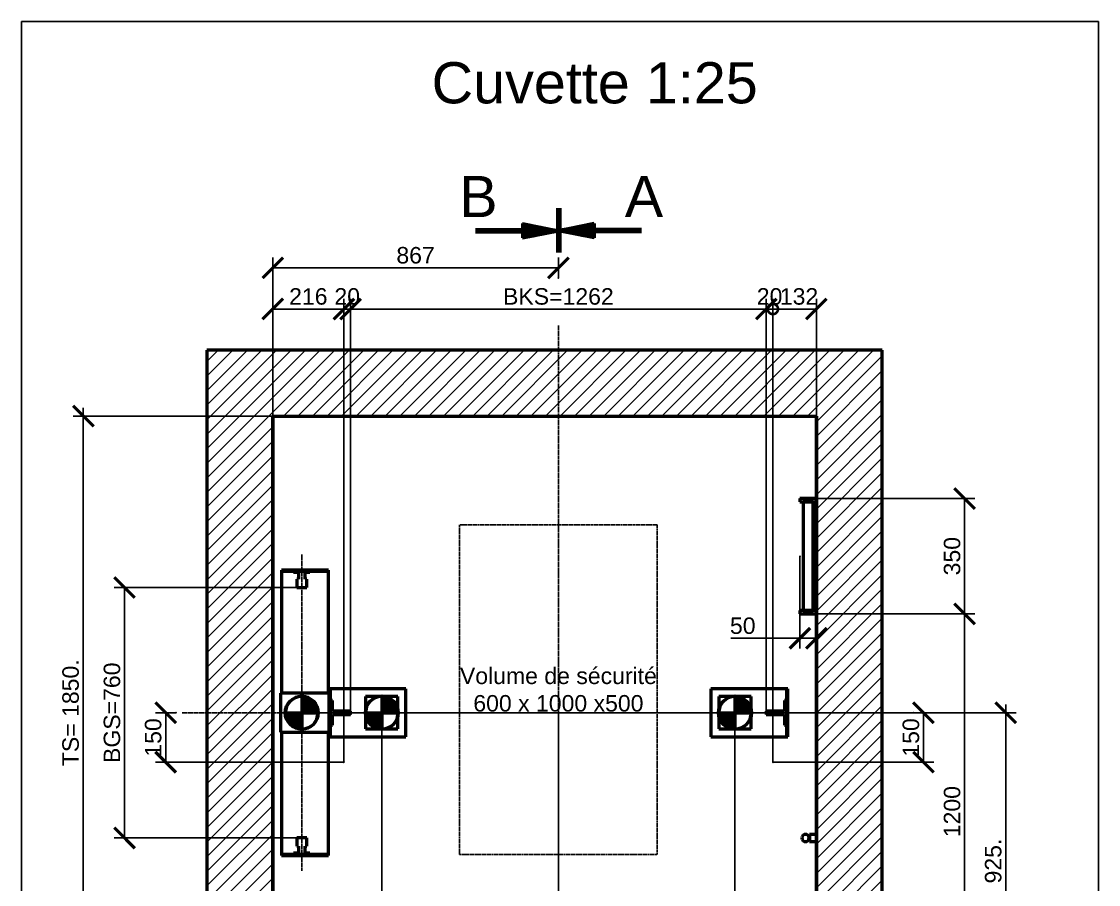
# Model space of a CAD drawing. Header units: millimetres. Extents: x -113 to 75846, y -14769 to 18394.
# Drawn here: x 37202 to 40471, y 1356 to 3974 of the extents above; entities that cross this region are included whole.
import ezdxf

# ---------------------------------------------------------------- set-up
doc = ezdxf.new("R2010")
doc.units = ezdxf.units.MM
doc.linetypes.add('AM_ISO02W050', pattern=[7.5, 6, -1.5])
doc.linetypes.add('AM_ISO08W050', pattern=[18, 12, -1.5, 3, -1.5])
for name, color, linetype, lineweight in [('AM_5', 3, 'Continuous', 25), ('LDBuffer-AM_0', 7, 'Continuous', 50), ('LDBuffer-AM_6', 2, 'Continuous', 35), ('LDBuffer-AM_7', 4, 'AM_ISO08W050', 25), ('LDCar-AM_0', 7, 'Continuous', 50), ('LDCar-AM_6', 2, 'Continuous', 35), ('LDCar-AM_7', 4, 'AM_ISO08W050', 25), ('LDElectricalComponents-AM_0', 7, 'Continuous', 50), ('LDElectricalComponents-AM_6', 2, 'Continuous', 35), ('LDGuides-AM_0', 7, 'Continuous', 50), ('LDGuides-AM_6', 2, 'Continuous', 35), ('LDRefugeSpace-AM_3', 6, 'AM_ISO02W050', 25), ('LDRefugeSpace-AM_6', 2, 'Continuous', 35), ('LDShaft-AM_0', 7, 'Continuous', 50), ('LDShaft-AM_5', 3, 'Continuous', 25), ('LDShaft-AM_6', 2, 'Continuous', 35), ('LDShaft-AM_7', 4, 'AM_ISO08W050', 25), ('LDShaft-AM_8', 1, 'Continuous', 25)]:
    doc.layers.add(name, color=color, linetype=linetype, lineweight=lineweight)
doc.layers.add('AM_VIEWS', color=1, linetype='Continuous', lineweight=25, plot=False)
doc.styles.add('LD', font='ARIALUNI.TTF')
doc.styles.get("Standard").update_dxf_attribs({"font": 'ARIALUNI.TTF'})
doc.dimstyles.new('LIFT', dxfattribs={"dimtxt": 2.5, "dimasz": 2.5, "dimexe": 1.25, "dimexo": 0, "dimgap": 0.5, "dimtad": 1, "dimdec": 0, "dimzin": 1, "dimdsep": 46, "dimtxsty": 'LD', "dimblk": 'ARCHTICK', "dimcen": 0, "dimdle": 1, "dimclrd": 3, "dimclre": 3, "dimclrt": 4, "dimadec": 0, "dimazin": 0, "dimtp": 0.1, "dimtm": 0.1, "dimtfac": 0.71, "dimtdec": 0, "dimtix": 1, "dimtmove": 0, "dimatfit": 3, "dimfxl": 1, "dimtolj": 1, "dimarcsym": 0})

# ---------------------------------------------------------------- blocks, each defined once
blk = doc.blocks.new('LD_20150423135319_00000059')
at = {"layer": 'LDShaft-AM_8'}
for p, q in [((-200, 1612), (188, 2000)), ((-200, 1656.2), (143.8, 2000)), ((-200, 1700.3), (99.7, 2000)), ((-200, 1744.5), (55.5, 2000)), ((-200, 1788.7), (11.3, 2000)), ((-200, 1832.9), (-32.9, 2000)), ((-200, 1877.1), (-77.1, 2000)), ((-200, 1921.3), (-121.3, 2000)), ((-200, 1965.5), (-165.5, 2000)), ((32.2, 1800), (232.2, 2000)), ((76.4, 1800), (276.4, 2000)), ((120.6, 1800), (320.6, 2000)), ((164.8, 1800), (364.8, 2000)), ((209, 1800), (409, 2000)), ((253.2, 1800), (453.2, 2000)), ((297.4, 1800), (497.4, 2000)), ((341.6, 1800), (541.6, 2000)), ((385.8, 1800), (585.8, 2000)), ((430, 1800), (630, 2000)), ((474.2, 1800), (674.2, 2000)), ((518.4, 1800), (718.4, 2000)), ((562.6, 1800), (762.6, 2000)), ((606.8, 1800), (806.8, 2000)), ((651, 1800), (851, 2000)), ((695.1, 1800), (895.1, 2000)), ((739.3, 1800), (939.3, 2000)), ((783.5, 1800), (983.5, 2000)), ((827.7, 1800), (1027.7, 2000)), ((871.9, 1800), (1071.9, 2000)), ((916.1, 1800), (1116.1, 2000)), ((960.3, 1800), (1160.3, 2000)), ((1004.5, 1800), (1204.5, 2000)), ((1048.7, 1800), (1248.7, 2000)), ((1092.9, 1800), (1292.9, 2000)), ((1137.1, 1800), (1337.1, 2000)), ((1181.3, 1800), (1381.3, 2000)), ((1225.5, 1800), (1425.5, 2000)), ((1269.7, 1800), (1469.7, 2000)), ((1313.9, 1800), (1513.9, 2000)), ((1358.1, 1800), (1558.1, 2000)), ((1402.3, 1800), (1602.3, 2000)), ((1446.4, 1800), (1646.4, 2000)), ((1490.6, 1800), (1690.6, 2000)), ((1534.8, 1800), (1734.8, 2000)), ((1579, 1800), (1779, 2000)), ((1623.2, 1800), (1823.2, 2000)), ((1650, 1782.6), (1850, 1982.6)), ((1650, 1738.4), (1850, 1938.4)), ((1650, 1694.2), (1850, 1894.2)), ((1650, 1650), (1850, 1850)), ((1650, 1650), (1850, 1850)), ((-200, 1612), (0, 1812)), ((1650, 1605.8), (1850, 1805.8)), ((-200, 1567.8), (0, 1767.8)), ((1650, 1561.6), (1850, 1761.6)), ((-200, 1523.6), (0, 1723.6)), ((1650, 1517.4), (1850, 1717.4)), ((-200, 1479.4), (0, 1679.4)), ((1650, 1473.2), (1850, 1673.2)), ((-200, 1435.2), (0, 1635.2)), ((1650, 1429), (1850, 1629)), ((-200, 1391), (0, 1591)), ((1650, 1384.8), (1850, 1584.8)), ((-200, 1346.8), (0, 1546.8)), ((1650, 1340.6), (1850, 1540.6)), ((-200, 1302.6), (0, 1502.6)), ((1650, 1296.4), (1850, 1496.4)), ((-200, 1258.4), (0, 1458.4)), ((1650, 1252.3), (1850, 1452.3)), ((-200, 1214.2), (0, 1414.2)), ((1650, 1208.1), (1850, 1408.1)), ((-200, 1170), (0, 1370)), ((1650, 1163.9), (1850, 1363.9)), ((-200, 1125.8), (0, 1325.8)), ((1650, 1119.7), (1850, 1319.7)), ((-200, 1081.6), (0, 1281.6)), ((1650, 1075.5), (1850, 1275.5)), ((-200, 1037.4), (0, 1237.4)), ((1650, 1031.3), (1850, 1231.3)), ((-200, 993.2), (0, 1193.2)), ((1650, 987.1), (1850, 1187.1)), ((-200, 949), (0, 1149)), ((1650, 942.9), (1850, 1142.9)), ((-200, 904.9), (0, 1104.9)), ((1650, 898.7), (1850, 1098.7)), ((-200, 860.7), (0, 1060.7)), ((1650, 854.5), (1850, 1054.5)), ((-200, 816.5), (0, 1016.5)), ((1650, 810.3), (1850, 1010.3)), ((-200, 772.3), (0, 972.3)), ((1650, 766.1), (1850, 966.1)), ((-200, 728.1), (0, 928.1)), ((1650, 721.9), (1850, 921.9)), ((-200, 683.9), (0, 883.9)), ((1650, 677.7), (1850, 877.7)), ((-200, 639.7), (0, 839.7)), ((1650, 633.5), (1850, 833.5)), ((-200, 595.5), (0, 795.5)), ((1650, 589.3), (1850, 789.3)), ((-200, 551.3), (0, 751.3)), ((1650, 545.1), (1850, 745.1)), ((-200, 507.1), (0, 707.1)), ((1650, 501), (1850, 701)), ((-200, 462.9), (0, 662.9)), ((1650, 456.8), (1850, 656.8)), ((-200, 418.7), (0, 618.7)), ((1650, 412.6), (1850, 612.6)), ((-200, 374.5), (0, 574.5)), ((1650, 368.4), (1850, 568.4)), ((-200, 330.3), (0, 530.3)), ((1650, 324.2), (1850, 524.2)), ((-200, 286.1), (0, 486.1)), ((1650, 280), (1850, 480)), ((-200, 241.9), (0, 441.9)), ((1650, 235.8), (1850, 435.8)), ((-200, 197.7), (0, 397.7)), ((1650, 191.6), (1850, 391.6)), ((-200, 153.6), (0, 353.6)), ((1650, 147.4), (1850, 347.4)), ((-200, 109.4), (0, 309.4)), ((1650, 103.2), (1850, 303.2)), ((-200, 65.2), (0, 265.2)), ((1650, 59), (1850, 259)), ((-200, 21), (0, 221)), ((1650, 14.8), (1850, 214.8)), ((-200, -23.2), (0, 176.8)), ((1479.4, -200), (1850, 170.6)), ((-200, -67.4), (0, 132.6)), ((1523.6, -200), (1850, 126.4)), ((-200, -111.6), (0, 88.4)), ((1567.8, -200), (1850, 82.2)), ((-200, -155.8), (0, 44.2)), ((1612, -200), (1850, 38)), ((-111.6, -200), (88.4, 0)), ((-23.2, -200), (176.8, 0)), ((21, -200), (221, 0)), ((65.2, -200), (265.2, 0)), ((153.6, -200), (353.6, 0)), ((197.7, -200), (397.7, 0)), ((241.9, -200), (441.9, 0)), ((286.1, -200), (486.1, 0)), ((330.3, -200), (530.3, 0)), ((374.5, -200), (574.5, 0)), ((462.9, -200), (662.9, 0)), ((507.1, -200), (707.1, 0)), ((551.3, -200), (751.3, 0)), ((595.5, -200), (795.5, 0)), ((639.7, -200), (839.7, 0)), ((683.9, -200), (883.9, 0)), ((816.5, -200), (1016.5, 0)), ((860.7, -200), (1060.7, 0)), ((904.9, -200), (1104.9, 0)), ((993.2, -200), (1193.2, 0)), ((1081.6, -200), (1281.6, 0)), ((1125.8, -200), (1325.8, 0)), ((1170, -200), (1370, 0)), ((1214.2, -200), (1414.2, 0)), ((1302.6, -200), (1502.6, 0)), ((1346.8, -200), (1546.8, 0)), ((1391, -200), (1591, 0)), ((1435.2, -200), (1635.2, 0)), ((-200, -200), (0, 0)), ((-200, -200), (0, 0)), ((-155.8, -200), (44.2, 0)), ((-67.4, -200), (132.6, 0)), ((109.4, -200), (309.4, 0)), ((418.7, -200), (618.7, 0)), ((728.1, -200), (928.1, 0)), ((772.3, -200), (972.3, 0)), ((949, -200), (1149, 0)), ((1037.4, -200), (1237.4, 0)), ((1258.4, -200), (1458.4, 0)), ((1656.2, -200), (1850, -6.2)), ((1700.3, -200), (1850, -50.3)), ((1744.5, -200), (1850, -94.5)), ((1788.7, -200), (1850, -138.7)), ((1832.9, -200), (1850, -182.9))]:
    blk.add_line(p, q, dxfattribs=at)
blk = doc.blocks.new('DWGSECTION_AABB')
for p, q in [((-0.07, -2.65), (-0.07, 2.74)), ((-0.02, -2.65), (-0.02, 2.74)), ((0.03, -2.65), (0.03, 2.74)), ((0.07, -2.65), (0.07, 2.74)), ((0.12, -2.65), (0.12, 2.74)), ((0.16, -2.65), (0.16, 2.74)), ((0.21, -2.65), (0.21, 2.74)), ((-10.08, 0.14), (-0.7, 0.14)), ((-10.08, 0.09), (-0.47, 0.09)), ((-10.08, 0.05), (-0.23, 0.05)), ((-10.08, 0), (0, 0)), ((-4.36, 0.87), (0, 0)), ((-4.36, 0.87), (-4.36, 0)), ((-4.36, 0.84), (-4.21, 0.84)), ((-4.36, 0.79), (-3.98, 0.79)), ((-4.36, 0.74), (-3.74, 0.74)), ((-4.36, 0.7), (-3.51, 0.7)), ((-4.36, 0.65), (-3.27, 0.65)), ((-4.36, 0.6), (-3.04, 0.6)), ((-4.36, 0.56), (-2.81, 0.56)), ((-4.36, 0.51), (-2.57, 0.51)), ((-4.36, 0.46), (-2.34, 0.46)), ((-4.36, 0.42), (-2.1, 0.42)), ((-4.36, 0.37), (-1.87, 0.37)), ((-4.36, 0.33), (-1.64, 0.33)), ((-4.36, 0.28), (-1.4, 0.28)), ((-4.36, 0.23), (-1.17, 0.23)), ((-4.36, 0.19), (-0.94, 0.19)), ((-4.36, 0), (-4.36, -0.87)), ((-4.36, -0.87), (0, 0)), ((4.36, 0.87), (0, 0)), ((4.36, -0.87), (0, 0)), ((10.08, 0), (0, 0)), ((10.08, 0.05), (0.23, 0.05)), ((10.08, 0.09), (0.47, 0.09)), ((10.08, 0.14), (0.7, 0.14)), ((4.36, 0.19), (0.94, 0.19)), ((4.36, 0.23), (1.17, 0.23)), ((4.36, 0.28), (1.4, 0.28)), ((4.36, 0.33), (1.64, 0.33)), ((4.36, 0.37), (1.87, 0.37)), ((4.36, 0.42), (2.1, 0.42)), ((4.36, 0.46), (2.34, 0.46)), ((4.36, 0.51), (2.57, 0.51)), ((4.36, 0.56), (2.81, 0.56)), ((4.36, 0.6), (3.04, 0.6)), ((4.36, 0.65), (3.27, 0.65)), ((4.36, 0.7), (3.51, 0.7)), ((4.36, 0.74), (3.74, 0.74)), ((4.36, 0.87), (4.36, 0)), ((4.36, 0), (4.36, -0.87)), ((-10.08, -0.05), (-0.23, -0.05)), ((-10.08, -0.09), (-0.47, -0.09)), ((-10.08, -0.14), (-0.7, -0.14)), ((-4.36, -0.19), (-0.94, -0.19)), ((-4.36, -0.23), (-1.17, -0.23)), ((-4.36, -0.28), (-1.4, -0.28)), ((-4.36, -0.33), (-1.64, -0.33)), ((-4.36, -0.37), (-1.87, -0.37)), ((-4.36, -0.42), (-2.1, -0.42)), ((-4.36, -0.46), (-2.34, -0.46)), ((-4.36, -0.51), (-2.57, -0.51)), ((-4.36, -0.56), (-2.81, -0.56)), ((-4.36, -0.6), (-3.04, -0.6)), ((-4.36, -0.65), (-3.27, -0.65)), ((-4.36, -0.7), (-3.51, -0.7)), ((-4.36, -0.74), (-3.74, -0.74)), ((-4.36, -0.79), (-3.98, -0.79)), ((-4.36, -0.84), (-4.21, -0.84)), ((10.08, -0.05), (0.23, -0.05)), ((10.08, -0.09), (0.47, -0.09)), ((10.08, -0.14), (0.7, -0.14)), ((4.36, -0.19), (0.94, -0.19)), ((4.36, -0.23), (1.17, -0.23)), ((4.36, -0.28), (1.4, -0.28)), ((4.36, -0.33), (1.64, -0.33)), ((4.36, -0.37), (1.87, -0.37)), ((4.36, -0.42), (2.1, -0.42)), ((4.36, -0.46), (2.34, -0.46)), ((4.36, -0.51), (2.57, -0.51)), ((4.36, -0.56), (2.81, -0.56)), ((4.36, -0.6), (3.04, -0.6)), ((4.36, -0.65), (3.27, -0.65)), ((4.36, -0.7), (3.51, -0.7)), ((4.36, -0.74), (3.74, -0.74)), ((4.36, -0.79), (3.98, -0.79)), ((4.36, -0.84), (4.21, -0.84))]:
    blk.add_line(p, q)
for s, p in [('B', (-12.04, 1.65)), ('A', (8.06, 1.66))]:
    blk.add_text(s, height=5).set_placement(p)
blk = doc.blocks.new('LD_20150423135319_0000005A')
at = {"layer": 'LDShaft-AM_0'}
for p, q in [((0, 2000), (-200, 2000)), ((-200, 2000), (-200, -200)), ((1650, 2000), (0, 2000)), ((1757.5, 2000), (1650, 2000)), ((1782.5, 2000), (1757.5, 2000)), ((1850, 2000), (1782.5, 2000)), ((1850, 1820), (1850, 2000)), ((0, 1800), (0, 0)), ((0, 1800), (1650, 1800)), ((0, 0), (0, 1800)), ((1650, 1550), (1650, 1800)), ((1650, 1800), (1650, 0)), ((1850, -200), (1850, 1820)), ((1650, 1210), (1650, 1540)), ((1650, 531), (1650, 1200)), ((1650, 186.5), (1650, 509)), ((1650, 0), (1650, 113.5)), ((0, 0), (1650, 0)), ((1650, 0), (0, 0)), ((-200, -200), (0, -200)), ((0, -200), (1650, -200)), ((1650, -200), (1757.5, -200)), ((1757.5, -200), (1850, -200))]:
    blk.add_line(p, q, dxfattribs=at)
blk = doc.blocks.new('LD_20150423135319_0000005B')
at = {"layer": 'LDShaft-AM_7'}
for p, q in [((0, -1175), (0, 1175)), ((-1142, 0), (1058, 0))]:
    blk.add_line(p, q, dxfattribs=at)
blk = doc.blocks.new('_ArchTick')
at = {"color": 0, "linetype": 'ByBlock', "const_width": 0.15}
blk.add_lwpolyline([(-0.5, -0.5), (0.5, 0.5)], dxfattribs=at)
blk = doc.blocks.new('*D274')
at = {"layer": 'Defpoints', "color": 0, "transparency": 16777216}
for p in [(38831.7, 1876.8), (40189.7, 1876.8), (38831.7, 976.8)]:
    blk.add_point(p, dxfattribs=at)
at = {"layer": 'LDShaft-AM_5', "color": 3, "lineweight": -2, "transparency": 16777216}
for p, q in [((40189.7, 951.8), (40189.7, 1901.8)), ((38831.7, 1876.8), (40220.9, 1876.8)), ((38831.7, 976.8), (40220.9, 976.8))]:
    blk.add_line(p, q, dxfattribs=at)
at = {"layer": 'LDShaft-AM_5', "color": 3, "lineweight": -2, "transparency": 16777216, "xscale": 62.5, "yscale": 62.5, "zscale": 62.5}
for p, rotation in [((40189.7, 1876.8), 90), ((40189.7, 976.8), 270)]:
    blk.add_blockref('_ArchTick', p, dxfattribs=dict(at, rotation=rotation))
at = {"layer": 'LDShaft-AM_5', "color": 4, "transparency": 16777216, "insert": (40151.6, 1426.8), "char_height": 50, "attachment_point": 5, "rotation": 90, "style": 'LD'}
blk.add_mtext('\\A1;925.', dxfattribs=at)
blk = doc.blocks.new('LD_20150423135319_0000005C')
at = {"layer": 'LDBuffer-AM_0'}
for p, q in [((0, 175), (0, 165)), ((50, 175), (0, 175)), ((0, 165), (50, 165)), ((40, 165), (10, 165)), ((10, 165), (10, -165)), ((40, -165), (40, 165)), ((50, 165), (50, 175)), ((0, -165), (0, -175)), ((50, -165), (0, -165)), ((0, -175), (50, -175)), ((10, -165), (40, -165)), ((50, -175), (50, -165))]:
    blk.add_line(p, q, dxfattribs=at)
blk = doc.blocks.new('*D276')
at = {"layer": 'LDShaft-AM_5', "color": 3, "transparency": 16777216}
for p, q in [((39564.7, 2176.8), (40095.9, 2176.8)), ((40064.7, 2176.8), (40064.7, 976.8)), ((39564.7, 976.8), (40095.9, 976.8))]:
    blk.add_line(p, q, dxfattribs=at)
for p in [(39564.9, 2176.8), (39564.9, 976.8)]:
    blk.add_point(p, dxfattribs=at)
at = {"layer": 'LDShaft-AM_5', "color": 3, "transparency": 16777216, "xscale": 62.5, "yscale": 62.5, "zscale": 62.5}
for p, rotation in [((40064.7, 2176.8), 90), ((40064.7, 976.8), 270)]:
    blk.add_blockref('_ArchTick', p, dxfattribs=dict(at, rotation=rotation))
at = {"layer": 'LDShaft-AM_5', "color": 4, "transparency": 16777216, "insert": (40052.2, 1576.8), "char_height": 50, "attachment_point": 8, "rotation": 90, "style": 'LD'}
blk.add_mtext('1200', dxfattribs=at)
blk = doc.blocks.new('*D277')
at = {"layer": 'LDShaft-AM_5', "color": 3, "transparency": 16777216}
for p, q in [((39564.7, 2526.8), (40095.9, 2526.8)), ((40064.7, 2526.8), (40064.7, 2176.8)), ((39564.7, 2176.8), (40095.9, 2176.8))]:
    blk.add_line(p, q, dxfattribs=at)
for p in [(39564.9, 2526.8), (39564.9, 2176.8)]:
    blk.add_point(p, dxfattribs=at)
at = {"layer": 'LDShaft-AM_5', "color": 3, "transparency": 16777216, "xscale": 62.5, "yscale": 62.5, "zscale": 62.5}
for p, rotation in [((40064.7, 2526.8), 90), ((40064.7, 2176.8), 270)]:
    blk.add_blockref('_ArchTick', p, dxfattribs=dict(at, rotation=rotation))
at = {"layer": 'LDShaft-AM_5', "color": 4, "transparency": 16777216, "insert": (40052.2, 2351.8), "char_height": 50, "attachment_point": 8, "rotation": 90, "style": 'LD'}
blk.add_mtext('350', dxfattribs=at)
blk = doc.blocks.new('*D278')
at = {"layer": 'LDShaft-AM_5', "color": 3, "transparency": 16777216}
for p, q in [((39564.7, 2351.8), (39564.7, 2071.6)), ((39614.7, 2351.8), (39614.7, 2071.6)), ((39564.7, 2102.8), (39355.5, 2102.8)), ((39614.7, 2102.8), (39564.7, 2102.8))]:
    blk.add_line(p, q, dxfattribs=at)
for p in [(39564.7, 2351.5), (39614.7, 2351.5)]:
    blk.add_point(p, dxfattribs=at)
at = {"layer": 'LDShaft-AM_5', "color": 3, "transparency": 16777216, "xscale": 62.5, "yscale": 62.5, "zscale": 62.5}
blk.add_blockref('_ArchTick', (39564.7, 2102.8), dxfattribs=at)
at = {"layer": 'LDShaft-AM_5', "color": 3, "transparency": 16777216, "xscale": 62.5, "yscale": 62.5, "zscale": 62.5, "rotation": 180}
blk.add_blockref('_ArchTick', (39614.7, 2102.8), dxfattribs=at)
at = {"layer": 'LDShaft-AM_5', "color": 4, "transparency": 16777216, "insert": (39391.3, 2115.3), "char_height": 50, "attachment_point": 8, "style": 'LD'}
blk.add_mtext('50', dxfattribs=at)
blk = doc.blocks.new('LD_20150423135319_0000005D')
at = {"layer": 'LDGuides-AM_0'}
for p, q in [((-24, 37.5), (-31, 37.5)), ((-31, 37.5), (-31, -37.5)), ((-24, 5), (-24, 37.5)), ((31, 5), (-24, 5)), ((31, -5), (31, 5)), ((-24, -5), (31, -5)), ((-24, -37.5), (-24, -5)), ((-31, -37.5), (-24, -37.5))]:
    blk.add_line(p, q, dxfattribs=at)
blk = doc.blocks.new('LD_20150423135319_0000005E')
at = {"layer": 'LDGuides-AM_0'}
for p, q in [((31, 37.5), (24, 37.5)), ((24, 37.5), (24, 5)), ((31, -37.5), (31, 37.5)), ((24, 5), (-31, 5)), ((-31, 5), (-31, -5)), ((-31, -5), (24, -5)), ((24, -5), (24, -37.5)), ((24, -37.5), (31, -37.5))]:
    blk.add_line(p, q, dxfattribs=at)
blk = doc.blocks.new('LD_20150423135319_0000005F')
at = {"layer": 'LDBuffer-AM_0'}
for p, q in [((-5, 49), (-49, 49)), ((-49, 49), (-49, 5)), ((-35.4, 35.4), (-46.2, 19.1)), ((-19.1, 46.2), (-35.4, 35.4)), ((0, 50), (-19.1, 46.2)), ((19.1, 46.2), (0, 50)), ((49, 49), (5, 49)), ((35.4, 35.4), (19.1, 46.2)), ((46.2, 19.1), (35.4, 35.4)), ((49, 5), (49, 49)), ((-46.2, 19.1), (-50, 0)), ((-50, 0), (-46.2, -19.1)), ((50, 0), (46.2, 19.1)), ((46.2, -19.1), (50, 0)), ((-49, -5), (-49, -49)), ((-46.2, -19.1), (-35.4, -35.4)), ((35.4, -35.4), (46.2, -19.1)), ((49, -49), (49, -5)), ((-49, -49), (-5, -49)), ((-35.4, -35.4), (-19.1, -46.2)), ((-19.1, -46.2), (0, -50)), ((0, -50), (19.1, -46.2)), ((5, -49), (49, -49)), ((19.1, -46.2), (35.4, -35.4))]:
    blk.add_line(p, q, dxfattribs=at)
at = {"layer": 'LDBuffer-AM_7'}
blk.add_line((145, 0), (-145, 0), dxfattribs=at)
blk = doc.blocks.new('*D282')
at = {"layer": 'LDShaft-AM_5', "color": 3, "transparency": 16777216}
for p, q in [((38831.7, 1876.8), (38831.7, 495.5)), ((39367.7, 1876.8), (39367.7, 495.5)), ((39367.7, 526.8), (38831.7, 526.8))]:
    blk.add_line(p, q, dxfattribs=at)
for p in [(38831.7, 1876.5), (39367.7, 1876.5)]:
    blk.add_point(p, dxfattribs=at)
at = {"layer": 'LDShaft-AM_5', "color": 3, "transparency": 16777216, "xscale": 62.5, "yscale": 62.5, "zscale": 62.5, "rotation": 180}
blk.add_blockref('_ArchTick', (38831.7, 526.8), dxfattribs=at)
at = {"layer": 'LDShaft-AM_5', "color": 3, "transparency": 16777216, "xscale": 62.5, "yscale": 62.5, "zscale": 62.5}
blk.add_blockref('_ArchTick', (39367.7, 526.8), dxfattribs=at)
at = {"layer": 'LDShaft-AM_5', "color": 4, "transparency": 16777216, "insert": (39099.7, 539.3), "char_height": 50, "attachment_point": 8, "style": 'LD'}
blk.add_mtext('536', dxfattribs=at)
blk = doc.blocks.new('LD_FORCE_TOP')
for p, q in [((0, 50), (0, -50)), ((0, 44.2), (5.5, 49.7)), ((0, 35.4), (12.9, 48.3)), ((0, 26.5), (19.5, 46)), ((0, 17.7), (25.4, 43.1)), ((0, 8.8), (30.7, 39.5)), ((0, 0), (35.4, 35.4)), ((-50, 0), (50, 0)), ((-49.7, -5.5), (-44.2, 0)), ((-48.3, -12.9), (-35.4, 0)), ((-46, -19.5), (-26.5, 0)), ((-43.1, -25.4), (-17.7, 0)), ((-39.5, -30.7), (-8.8, 0)), ((8.8, 0), (39.5, 30.7)), ((17.7, 0), (43.1, 25.4)), ((26.5, 0), (46, 19.5)), ((35.4, 0), (48.3, 12.9)), ((44.2, 0), (49.7, 5.5)), ((-35.4, -35.4), (0, 0)), ((-30.7, -39.5), (0, -8.8)), ((-25.4, -43.1), (0, -17.7)), ((-19.5, -46), (0, -26.5)), ((-12.9, -48.3), (0, -35.4)), ((-5.5, -49.7), (0, -44.2))]:
    blk.add_line(p, q)
blk.add_circle((0, 0), 50)
blk.add_solid([(0, 0), (0, 0), (0, 0)])
blk = doc.blocks.new('LD_20150423135319_00000060')
at = {"layer": 'LDCar-AM_0'}
blk.add_blockref('LD_FORCE_TOP', (0, 0), dxfattribs=at)
blk = doc.blocks.new('LD_20150423135319_00000061')
at = {"layer": 'LDCar-AM_7'}
blk.add_line((-737, 0), (737, 0), dxfattribs=at)
blk = doc.blocks.new('LD_20150423135319_00000062')
at = {"layer": 'LDBuffer-AM_0'}
for p, q in [((-693, 73), (-696, 73)), ((-696, 73), (-696, -73)), ((-693, -73), (-693, 73)), ((-463, 73), (-693, 73)), ((-693, 73), (-693, 37.5)), ((-463, -73), (-463, 73)), ((693, 73), (463, 73)), ((463, 73), (463, -73)), ((696, 73), (693, 73)), ((693, 73), (693, -73)), ((693, 37.5), (693, 73)), ((696, -73), (696, 73)), ((-693, -37.5), (-693, -73)), ((693, -73), (693, -37.5)), ((-696, -73), (-693, -73)), ((-693, -73), (-463, -73)), ((463, -73), (693, -73)), ((693, -73), (696, -73))]:
    blk.add_line(p, q, dxfattribs=at)
blk = doc.blocks.new('*D286')
at = {"layer": 'LDShaft-AM_5', "color": 3, "transparency": 16777216}
for p, q in [((38200.7, 1876.8), (38200.7, 3133)), ((39462.7, 1876.8), (39462.7, 3133)), ((39462.7, 3101.8), (38200.7, 3101.8))]:
    blk.add_line(p, q, dxfattribs=at)
for p in [(38200.7, 1877), (39462.7, 1877)]:
    blk.add_point(p, dxfattribs=at)
at = {"layer": 'LDShaft-AM_5', "color": 3, "transparency": 16777216, "xscale": 62.5, "yscale": 62.5, "zscale": 62.5, "rotation": 180}
blk.add_blockref('_ArchTick', (38200.7, 3101.8), dxfattribs=at)
at = {"layer": 'LDShaft-AM_5', "color": 3, "transparency": 16777216, "xscale": 62.5, "yscale": 62.5, "zscale": 62.5}
blk.add_blockref('_ArchTick', (39462.7, 3101.8), dxfattribs=at)
at = {"layer": 'LDShaft-AM_5', "color": 4, "transparency": 16777216, "insert": (38831.7, 3114.3), "char_height": 50, "attachment_point": 8, "style": 'LD'}
blk.add_mtext('BKS=1262', dxfattribs=at)
blk = doc.blocks.new('LD_20150423135319_00000063')
at = {"layer": 'LDBuffer-AM_0'}
for p, q in [((-5, 49), (-49, 49)), ((-49, 49), (-49, 5)), ((-35.4, 35.4), (-46.2, 19.1)), ((-19.1, 46.2), (-35.4, 35.4)), ((0, 50), (-19.1, 46.2)), ((19.1, 46.2), (0, 50)), ((49, 49), (5, 49)), ((35.4, 35.4), (19.1, 46.2)), ((46.2, 19.1), (35.4, 35.4)), ((49, 5), (49, 49)), ((-46.2, 19.1), (-50, 0)), ((-50, 0), (-46.2, -19.1)), ((50, 0), (46.2, 19.1)), ((46.2, -19.1), (50, 0)), ((-49, -5), (-49, -49)), ((-46.2, -19.1), (-35.4, -35.4)), ((35.4, -35.4), (46.2, -19.1)), ((49, -49), (49, -5)), ((-49, -49), (-5, -49)), ((-35.4, -35.4), (-19.1, -46.2)), ((-19.1, -46.2), (0, -50)), ((0, -50), (19.1, -46.2)), ((5, -49), (49, -49)), ((19.1, -46.2), (35.4, -35.4))]:
    blk.add_line(p, q, dxfattribs=at)
at = {"layer": 'LDBuffer-AM_7'}
blk.add_line((145, 0), (-145, 0), dxfattribs=at)
blk = doc.blocks.new('*D288')
at = {"layer": 'LDShaft-AM_5', "color": 3, "transparency": 16777216}
for p, q in [((38295.7, 1876.8), (38295.7, 495.5)), ((38831.7, 1876.8), (38831.7, 495.5)), ((38831.7, 526.8), (38295.7, 526.8))]:
    blk.add_line(p, q, dxfattribs=at)
for p in [(38295.7, 1876.5), (38831.7, 1876.5)]:
    blk.add_point(p, dxfattribs=at)
at = {"layer": 'LDShaft-AM_5', "color": 3, "transparency": 16777216, "xscale": 62.5, "yscale": 62.5, "zscale": 62.5, "rotation": 180}
blk.add_blockref('_ArchTick', (38295.7, 526.8), dxfattribs=at)
at = {"layer": 'LDShaft-AM_5', "color": 3, "transparency": 16777216, "xscale": 62.5, "yscale": 62.5, "zscale": 62.5}
blk.add_blockref('_ArchTick', (38831.7, 526.8), dxfattribs=at)
at = {"layer": 'LDShaft-AM_5', "color": 4, "transparency": 16777216, "insert": (38563.7, 539.3), "char_height": 50, "attachment_point": 8, "style": 'LD'}
blk.add_mtext('536', dxfattribs=at)
blk = doc.blocks.new('LD_20150423135319_00000064')
at = {"layer": 'LDCar-AM_0'}
blk.add_blockref('LD_FORCE_TOP', (0, 0), dxfattribs=at)
blk = doc.blocks.new('LD_20150423135319_00000065')
at = {"layer": 'LDElectricalComponents-AM_0'}
for p, q in [((-43.2, 4.2), (-44, 0)), ((-44, 0), (-43.2, -4.2)), ((-40.8, 7.8), (-43.2, 4.2)), ((-37.2, 10.2), (-40.8, 7.8)), ((-33, 11), (-37.2, 10.2)), ((-28.8, 10.2), (-33, 11)), ((-25.2, 7.8), (-28.8, 10.2)), ((-22.8, 4.2), (-25.2, 7.8)), ((-22, 0), (-22.8, 4.2)), ((-22.8, -4.2), (-22, 0)), ((0, 11), (-21, 11)), ((-21, 11), (-21, -11)), ((0, -11), (0, 11)), ((-43.2, -4.2), (-40.8, -7.8)), ((-40.8, -7.8), (-37.2, -10.2)), ((-37.2, -10.2), (-33, -11)), ((-33, -11), (-28.8, -10.2)), ((-28.8, -10.2), (-25.2, -7.8)), ((-25.2, -7.8), (-22.8, -4.2)), ((-21, -11), (0, -11))]:
    blk.add_line(p, q, dxfattribs=at)
blk = doc.blocks.new('LD_20150423135319_00000066')
at = {"layer": 'LDGuides-AM_0'}
for p, q in [((0, 25), (-25, 25)), ((-25, 25), (-25, 21.5)), ((-25, 21.5), (-10, 21.5)), ((-10, 0), (-15, 0)), ((-15, 0), (-15, -25)), ((-10, 21.5), (-10, 0)), ((25, 25), (0, 25)), ((10, 21.5), (25, 21.5)), ((10, 0), (10, 21.5)), ((15, 0), (10, 0)), ((15, -25), (15, 0)), ((25, 21.5), (25, 25)), ((-15, -25), (15, -25))]:
    blk.add_line(p, q, dxfattribs=at)
blk = doc.blocks.new('LD_20150423135319_00000067')
at = {"layer": 'LDGuides-AM_0'}
for p, q in [((15, 25), (-15, 25)), ((-15, 25), (-15, 0)), ((-15, 0), (-10, 0)), ((-10, 0), (-10, -21.5)), ((10, 0), (15, 0)), ((10, -21.5), (10, 0)), ((15, 0), (15, 25)), ((-10, -21.5), (-25, -21.5)), ((-25, -21.5), (-25, -25)), ((-25, -25), (0, -25)), ((0, -25), (25, -25)), ((25, -21.5), (10, -21.5)), ((25, -25), (25, -21.5))]:
    blk.add_line(p, q, dxfattribs=at)
blk = doc.blocks.new('LD_20150423135319_00000068')
at = {"layer": 'LDCar-AM_7'}
blk.add_line((0, 480), (0, -480), dxfattribs=at)
blk = doc.blocks.new('LD_20150423135319_00000069')
at = {"layer": 'LDBuffer-AM_0'}
for p, q in [((-61, 433), (-61, 430)), ((81, 433), (-61, 433)), ((-61, 430), (-61, 59)), ((-25, 430), (-61, 430)), ((-61, 430), (81, 430)), ((81, 430), (25, 430)), ((81, 430), (81, 433)), ((81, 59), (81, 430)), ((83, 59), (-64, 59)), ((-64, 59), (-64, -59)), ((83, -59), (83, 59)), ((-64, -59), (83, -59)), ((-61, -59), (-61, -430)), ((81, -430), (81, -59)), ((-61, -430), (-61, -433)), ((81, -430), (-61, -430)), ((-61, -430), (-25, -430)), ((-61, -433), (81, -433)), ((25, -430), (81, -430)), ((81, -433), (81, -430))]:
    blk.add_line(p, q, dxfattribs=at)
blk = doc.blocks.new('LD_20150423135319_0000006A')
at = {"layer": 'LDBuffer-AM_0'}
for p, q in [((-35.4, 35.4), (-46.2, 19.1)), ((-19.1, 46.2), (-35.4, 35.4)), ((0, 50), (-19.1, 46.2)), ((19.1, 46.2), (0, 50)), ((35.4, 35.4), (19.1, 46.2)), ((46.2, 19.1), (35.4, 35.4)), ((-46.2, 19.1), (-50, 0)), ((50, 0), (46.2, 19.1)), ((46.2, -19.1), (50, 0)), ((-50, 0), (-46.2, -19.1)), ((-46.2, -19.1), (-35.4, -35.4)), ((35.4, -35.4), (46.2, -19.1)), ((-35.4, -35.4), (-19.1, -46.2)), ((-19.1, -46.2), (0, -50)), ((0, -50), (19.1, -46.2)), ((19.1, -46.2), (35.4, -35.4))]:
    blk.add_line(p, q, dxfattribs=at)
blk = doc.blocks.new('LD_20150423135319_0000006B')
at = {"layer": 'LDCar-AM_0'}
blk.add_blockref('LD_FORCE_TOP', (0, 0), dxfattribs=at)
blk = doc.blocks.new('*D298')
at = {"layer": 'LDShaft-AM_5', "color": 3, "transparency": 16777216}
for p, q in [((37964.7, 1876.8), (37964.7, 620.5)), ((38052.7, 683), (38052.7, 620.5)), ((38052.7, 651.8), (37964.7, 651.8))]:
    blk.add_line(p, q, dxfattribs=at)
for p in [(37964.7, 1876.5), (38052.7, 682.8)]:
    blk.add_point(p, dxfattribs=at)
at = {"layer": 'LDShaft-AM_5', "color": 3, "transparency": 16777216, "xscale": 62.5, "yscale": 62.5, "zscale": 62.5}
blk.add_blockref('_ArchTick', (37964.7, 651.8), dxfattribs=at)
at = {"layer": 'LDShaft-AM_5', "color": 3, "transparency": 16777216, "xscale": 62.5, "yscale": 62.5, "zscale": 62.5, "rotation": 180}
blk.add_blockref('_ArchTick', (38052.7, 651.8), dxfattribs=at)
at = {"layer": 'LDShaft-AM_5', "color": 4, "transparency": 16777216, "insert": (38008.7, 664.3), "char_height": 50, "attachment_point": 8, "style": 'LD'}
blk.add_mtext('88', dxfattribs=at)
blk = doc.blocks.new('*D299')
at = {"layer": 'LDShaft-AM_5', "color": 3, "transparency": 16777216}
for p, q in [((38052.7, 2256.8), (37483.4, 2256.8)), ((37514.7, 2256.8), (37514.7, 1496.8)), ((38052.7, 1496.8), (37483.4, 1496.8))]:
    blk.add_line(p, q, dxfattribs=at)
for p in [(38052.4, 2256.8), (38052.4, 1496.8)]:
    blk.add_point(p, dxfattribs=at)
at = {"layer": 'LDShaft-AM_5', "color": 3, "transparency": 16777216, "xscale": 62.5, "yscale": 62.5, "zscale": 62.5}
for p, rotation in [((37514.7, 2256.8), 90), ((37514.7, 1496.8), 270)]:
    blk.add_blockref('_ArchTick', p, dxfattribs=dict(at, rotation=rotation))
at = {"layer": 'LDShaft-AM_5', "color": 4, "transparency": 16777216, "insert": (37502.2, 1876.8), "char_height": 50, "attachment_point": 8, "rotation": 90, "style": 'LD'}
blk.add_mtext('BGS=760', dxfattribs=at)
blk = doc.blocks.new('*D301')
at = {"layer": 'LDShaft-AM_5', "color": 3, "transparency": 16777216}
for p, q in [((37964.7, 1876.8), (37964.7, 3258)), ((38831.7, 3195.5), (38831.7, 3258)), ((38831.7, 3226.8), (37964.7, 3226.8))]:
    blk.add_line(p, q, dxfattribs=at)
for p in [(38831.7, 3195.8), (37964.7, 1877)]:
    blk.add_point(p, dxfattribs=at)
at = {"layer": 'LDShaft-AM_5', "color": 3, "transparency": 16777216, "xscale": 62.5, "yscale": 62.5, "zscale": 62.5, "rotation": 180}
blk.add_blockref('_ArchTick', (37964.7, 3226.8), dxfattribs=at)
at = {"layer": 'LDShaft-AM_5', "color": 3, "transparency": 16777216, "xscale": 62.5, "yscale": 62.5, "zscale": 62.5}
blk.add_blockref('_ArchTick', (38831.7, 3226.8), dxfattribs=at)
at = {"layer": 'LDShaft-AM_5', "color": 4, "transparency": 16777216, "insert": (38398.2, 3239.3), "char_height": 50, "attachment_point": 8, "style": 'LD'}
blk.add_mtext('867', dxfattribs=at)
blk = doc.blocks.new('*D302')
at = {"layer": 'AM_5', "color": 3, "transparency": 16777216}
for p, q in [((37670.9, 1876.8), (37608.4, 1876.8)), ((37639.7, 1876.8), (37639.7, 1726.8)), ((38180.7, 1726.8), (37608.4, 1726.8))]:
    blk.add_line(p, q, dxfattribs=at)
for p in [(37670.7, 1876.8), (38180.4, 1726.8)]:
    blk.add_point(p, dxfattribs=at)
at = {"layer": 'AM_5', "color": 3, "transparency": 16777216, "xscale": 62.5, "yscale": 62.5, "zscale": 62.5}
for p, rotation in [((37639.7, 1876.8), 270), ((37639.7, 1726.8), 90)]:
    blk.add_blockref('_ArchTick', p, dxfattribs=dict(at, rotation=rotation))
at = {"layer": 'AM_5', "color": 4, "transparency": 16777216, "insert": (37627.2, 1801.8), "char_height": 50, "attachment_point": 8, "rotation": 90, "style": 'LD'}
blk.add_mtext('150', dxfattribs=at)
blk = doc.blocks.new('*D303')
at = {"layer": 'AM_5', "color": 3, "transparency": 16777216}
for p, q in [((39908.4, 1876.8), (39970.9, 1876.8)), ((39939.7, 1876.8), (39939.7, 1726.8)), ((39482.7, 1726.8), (39970.9, 1726.8))]:
    blk.add_line(p, q, dxfattribs=at)
for p in [(39908.7, 1876.8), (39482.9, 1726.8)]:
    blk.add_point(p, dxfattribs=at)
at = {"layer": 'AM_5', "color": 3, "transparency": 16777216, "xscale": 62.5, "yscale": 62.5, "zscale": 62.5}
for p, rotation in [((39939.7, 1876.8), 270), ((39939.7, 1726.8), 90)]:
    blk.add_blockref('_ArchTick', p, dxfattribs=dict(at, rotation=rotation))
at = {"layer": 'AM_5', "color": 4, "transparency": 16777216, "insert": (39927.2, 1801.8), "char_height": 50, "attachment_point": 8, "rotation": 90, "style": 'LD'}
blk.add_mtext('150', dxfattribs=at)
blk = doc.blocks.new('*D304')
at = {"layer": 'AM_5', "color": 3, "transparency": 16777216}
for p, q in [((38180.7, 1726.8), (38180.7, 3133)), ((38200.7, 1871.8), (38200.7, 3133)), ((38200.7, 3101.8), (38180.7, 3101.8))]:
    blk.add_line(p, q, dxfattribs=at)
for p in [(38200.7, 1872), (38180.7, 1727)]:
    blk.add_point(p, dxfattribs=at)
at = {"layer": 'AM_5', "color": 4, "transparency": 16777216, "insert": (38190.7, 3114.3), "char_height": 50, "attachment_point": 8, "style": 'LD'}
blk.add_mtext('20', dxfattribs=at)
blk = doc.blocks.new('_NONE')
blk = doc.blocks.new('_DotSmall')
at = {"color": 0, "linetype": 'ByBlock', "const_width": 0.5}
blk.add_lwpolyline([(-0.0625, 0, 1), (0.0625, 0, 1)], format="xyb", close=True, dxfattribs=at)
blk = doc.blocks.new('*D305')
at = {"layer": 'AM_5', "color": 3, "transparency": 16777216}
for p, q in [((39462.7, 1871.8), (39462.7, 3133)), ((39482.7, 1726.8), (39482.7, 3133)), ((39482.7, 3101.8), (39462.7, 3101.8))]:
    blk.add_line(p, q, dxfattribs=at)
for p in [(39462.7, 1872), (39482.7, 1727)]:
    blk.add_point(p, dxfattribs=at)
at = {"layer": 'AM_5', "color": 3, "transparency": 16777216, "xscale": 62.5, "yscale": 62.5, "zscale": 62.5, "rotation": 180}
blk.add_blockref('_DotSmall', (39482.7, 3101.8), dxfattribs=at)
at = {"layer": 'AM_5', "color": 4, "transparency": 16777216, "insert": (39472.7, 3114.3), "char_height": 50, "attachment_point": 8, "style": 'LD'}
blk.add_mtext('20', dxfattribs=at)
blk = doc.blocks.new('*D306')
at = {"layer": 'AM_5', "color": 3, "transparency": 16777216}
for p, q in [((37964.7, 2776.8), (37964.7, 3133)), ((38180.7, 1726.8), (38180.7, 3133)), ((38180.7, 3101.8), (37964.7, 3101.8))]:
    blk.add_line(p, q, dxfattribs=at)
for p in [(37964.7, 2777), (38180.7, 1727)]:
    blk.add_point(p, dxfattribs=at)
at = {"layer": 'AM_5', "color": 3, "transparency": 16777216, "xscale": 62.5, "yscale": 62.5, "zscale": 62.5, "rotation": 180}
blk.add_blockref('_ArchTick', (37964.7, 3101.8), dxfattribs=at)
at = {"layer": 'AM_5', "color": 3, "transparency": 16777216, "xscale": 62.5, "yscale": 62.5, "zscale": 62.5}
blk.add_blockref('_ArchTick', (38180.7, 3101.8), dxfattribs=at)
at = {"layer": 'AM_5', "color": 4, "transparency": 16777216, "insert": (38072.7, 3114.3), "char_height": 50, "attachment_point": 8, "style": 'LD'}
blk.add_mtext('216', dxfattribs=at)
blk = doc.blocks.new('*D307')
at = {"layer": 'AM_5', "color": 3, "transparency": 16777216}
for p, q in [((39482.7, 1726.8), (39482.7, 3133)), ((39614.7, 2776.8), (39614.7, 3133)), ((39614.7, 3101.8), (39482.7, 3101.8))]:
    blk.add_line(p, q, dxfattribs=at)
for p in [(39614.7, 2777), (39482.7, 1727)]:
    blk.add_point(p, dxfattribs=at)
at = {"layer": 'AM_5', "color": 3, "transparency": 16777216, "xscale": 62.5, "yscale": 62.5, "zscale": 62.5}
blk.add_blockref('_DotSmall', (39482.7, 3101.8), dxfattribs=at)
at = {"layer": 'AM_5', "color": 3, "transparency": 16777216, "xscale": 62.5, "yscale": 62.5, "zscale": 62.5, "rotation": 180}
blk.add_blockref('_ArchTick', (39614.7, 3101.8), dxfattribs=at)
at = {"layer": 'AM_5', "color": 4, "transparency": 16777216, "insert": (39562.1, 3114.3), "char_height": 50, "attachment_point": 8, "style": 'LD'}
blk.add_mtext('132', dxfattribs=at)
blk = doc.blocks.new('LD_20150423135319_0000006E')
at = {"layer": 'LDRefugeSpace-AM_3'}
for p, q in [((-300, 500), (-300, -500)), ((300, 500), (-300, 500)), ((300, -500), (300, 500)), ((-300, -500), (300, -500))]:
    blk.add_line(p, q, dxfattribs=at)
blk = doc.blocks.new('*D313')
at = {"layer": 'Defpoints', "color": 0, "transparency": 16777216}
for p in [(37389.7, 2776.8), (37964.7, 2776.8), (37964.7, 976.8)]:
    blk.add_point(p, dxfattribs=at)
at = {"layer": 'LDShaft-AM_5', "color": 3, "lineweight": -2, "transparency": 16777216}
for p, q in [((37389.7, 951.8), (37389.7, 2801.8)), ((37964.7, 2776.8), (37358.4, 2776.8)), ((37964.7, 976.8), (37358.4, 976.8))]:
    blk.add_line(p, q, dxfattribs=at)
at = {"layer": 'LDShaft-AM_5', "color": 3, "lineweight": -2, "transparency": 16777216, "xscale": 62.5, "yscale": 62.5, "zscale": 62.5}
for p, rotation in [((37389.7, 2776.8), 90), ((37389.7, 976.8), 270)]:
    blk.add_blockref('_ArchTick', p, dxfattribs=dict(at, rotation=rotation))
at = {"layer": 'LDShaft-AM_5', "color": 4, "transparency": 16777216, "insert": (37351.3, 1876.8), "char_height": 50, "attachment_point": 5, "rotation": 90, "style": 'LD'}
blk.add_mtext('\\A1;TS= 1850.', dxfattribs=at)

msp = doc.modelspace()

# ---------------------------------------------------------------- linework, layer by layer
at = {"layer": 'AM_VIEWS'}
msp.add_lwpolyline([(37202.2, 3974), (40470.9, 3974), (40470.9, -125), (37202.2, -125)], close=True, dxfattribs=at)

# ---------------------------------------------------------------- block references
at = {"layer": 'LDBuffer-AM_6'}
for name, p in [('LD_20150423135319_0000005C', (39564.7, 2351.8)), ('LD_20150423135319_00000069', (38052.7, 1876.8)), ('LD_20150423135319_00000062', (38831.7, 1876.8)), ('LD_20150423135319_0000006A', (38052.7, 1876.8)), ('LD_20150423135319_00000063', (38295.7, 1876.8)), ('LD_20150423135319_0000005F', (39367.7, 1876.8))]:
    msp.add_blockref(name, p, dxfattribs=at)
at = {"layer": 'LDCar-AM_6'}
for name, p in [('LD_20150423135319_00000068', (38052.7, 1876.8)), ('LD_20150423135319_0000006B', (38052.7, 1876.8)), ('LD_20150423135319_00000064', (38295.7, 1876.8)), ('LD_20150423135319_00000060', (39367.7, 1876.8)), ('LD_20150423135319_00000061', (38831.7, 1876.8))]:
    msp.add_blockref(name, p, dxfattribs=at)
at = {"layer": 'LDElectricalComponents-AM_6'}
msp.add_blockref('LD_20150423135319_00000065', (39614.7, 1496.8), dxfattribs=at)
at = {"layer": 'LDGuides-AM_6'}
for name, p in [('LD_20150423135319_00000066', (38052.7, 2281.8)), ('LD_20150423135319_0000005D', (38169.7, 1876.8)), ('LD_20150423135319_0000005E', (39493.7, 1876.8)), ('LD_20150423135319_00000067', (38052.7, 1471.8))]:
    msp.add_blockref(name, p, dxfattribs=at)
at = {"layer": 'LDRefugeSpace-AM_6'}
msp.add_blockref('LD_20150423135319_0000006E', (38831.7, 1946.8), dxfattribs=at)
at = {"layer": 'LDShaft-AM_0', "xscale": 25, "yscale": 25, "zscale": 25}
msp.add_blockref('DWGSECTION_AABB', (38831.7, 3339.3), dxfattribs=at)
at = {"layer": 'LDShaft-AM_6'}
for name, p in [('LD_20150423135319_0000005B', (38831.7, 1876.8)), ('LD_20150423135319_00000059', (37964.7, 976.8)), ('LD_20150423135319_0000005A', (37964.7, 976.8))]:
    msp.add_blockref(name, p, dxfattribs=at)

# ---------------------------------------------------------------- texts
at = {"layer": 'LDShaft-AM_0', "style": 'LD'}
for s, insert, char_height, attachment_point in [('\\fArial Unicode MS|b0|i0|u0;\\C256;Cuvette 1:25', (38941.8, 3724), 125, 8), ('\\fArial Unicode MS|b0|i0|u0;\\C256;Volume de sécurité\\P600 x 1000 x500 ', (38831.7, 1946.8), 50, 5)]:
    msp.add_mtext(s, dxfattribs=dict(at, insert=insert, char_height=char_height, attachment_point=attachment_point))

# ---------------------------------------------------------------- dimensions: what is measured, and where the dimension line sits
at = {"layer": 'AM_5'}
for base, p1, p2, override, picture, middle in [((38072.7, 3101.8), (37964.7, 2776.8), (38180.7, 1726.8), {"dimscale": 25, "dimtxt": 2, "dimtix": 1}, '*D306', (38072.7, 3101.8)), ((38190.7, 3101.8), (38180.7, 1726.8), (38200.7, 1871.8), {"dimscale": 25, "dimtxt": 2, "dimblk1": 'NONE', "dimblk2": 'NONE', "dimtix": 1}, '*D304', (38190.7, 3101.8)), ((39472.7, 3101.8), (39462.7, 1871.8), (39482.7, 1726.8), {"dimscale": 25, "dimtxt": 2, "dimblk1": 'NONE', "dimblk2": 'DOTSMALL', "dimsah": 1, "dimtix": 1}, '*D305', (39472.7, 3101.8)), ((39548.7, 3101.8), (39482.7, 1726.8), (39614.7, 2776.8), {"dimscale": 25, "dimtxt": 2, "dimjust": 2, "dimblk1": 'DOTSMALL', "dimsah": 1, "dimtix": 0}, '*D307', (39548.7, 3101.8))]:
    dim = msp.add_linear_dim(base=base, p1=p1, p2=p2, dimstyle='LIFT', override=override, dxfattribs=at)
    dim.commit()
    dim.dimension.update_dxf_attribs({"geometry": picture, "text_midpoint": middle})
for base, p1, p2, picture, middle in [((37639.7, 1801.8), (38180.7, 1726.8), (37670.9, 1876.8), '*D302', (37639.7, 1801.8)), ((39939.7, 1801.8), (39482.7, 1726.8), (39908.4, 1876.8), '*D303', (39939.7, 1801.8))]:
    dim = msp.add_linear_dim(base=base, p1=p1, p2=p2, angle=90, dimstyle='LIFT', override={"dimscale": 25, "dimtxt": 2, "dimtix": 1}, dxfattribs=at)
    dim.commit()
    dim.dimension.update_dxf_attribs({"geometry": picture, "text_midpoint": middle})
at = {"layer": 'LDShaft-AM_5'}
for base, p1, p2, override, picture, middle in [((38398.2, 3226.8), (37964.7, 1876.8), (38831.7, 3195.5), {"dimscale": 25, "dimtxt": 2, "dimtix": 1}, '*D301', (38398.2, 3226.8)), ((39589.7, 2102.8), (39564.7, 2351.8), (39614.7, 2351.8), {"dimscale": 25, "dimtxt": 2, "dimjust": 1, "dimtix": 0}, '*D278', (39589.7, 2102.8)), ((38008.7, 651.8), (37964.7, 1876.8), (38052.7, 683), {"dimscale": 25, "dimtxt": 2, "dimtix": 1}, '*D298', (38008.7, 651.8)), ((38563.7, 526.8), (38295.7, 1876.8), (38831.7, 1876.8), {"dimscale": 25, "dimtxt": 2, "dimtix": 1}, '*D288', (38563.7, 526.8)), ((39099.7, 526.8), (38831.7, 1876.8), (39367.7, 1876.8), {"dimscale": 25, "dimtxt": 2, "dimtix": 1}, '*D282', (39099.7, 526.8))]:
    dim = msp.add_linear_dim(base=base, p1=p1, p2=p2, dimstyle='LIFT', override=override, dxfattribs=at)
    dim.commit()
    dim.dimension.update_dxf_attribs({"geometry": picture, "text_midpoint": middle})
dim = msp.add_linear_dim(base=(38831.7, 3101.8), p1=(38200.7, 1876.8), p2=(39462.7, 1876.8), text='BKS=<>', dimstyle='LIFT', override={"dimscale": 25, "dimtxt": 2, "dimtix": 1}, dxfattribs=at)
dim.commit()
dim.dimension.update_dxf_attribs({"geometry": '*D286', "text_midpoint": (38831.7, 3101.8)})
for base, p1, p2, text, override, picture, middle in [((37389.7, 2776.8), (37964.7, 976.8), (37964.7, 2776.8), 'TS= 1850.', {"dimscale": 25, "dimtxt": 2, "dimpost": '', "dimtix": 1}, '*D313', (37351.3, 1876.8)), ((37514.7, 1876.8), (38052.7, 1496.8), (38052.7, 2256.8), 'BGS=<>', {"dimscale": 25, "dimtxt": 2, "dimtix": 1}, '*D299', (37514.7, 1876.8)), ((40189.7, 1876.8), (38831.7, 976.8), (38831.7, 1876.8), '925.', {"dimscale": 25, "dimtxt": 2, "dimpost": '', "dimtix": 1}, '*D274', (40151.6, 1426.8))]:
    dim = msp.add_linear_dim(base=base, p1=p1, p2=p2, angle=90, text=text, dimstyle='LIFT', override=override, dxfattribs=at)
    dim.commit()
    dim.dimension.update_dxf_attribs({"geometry": picture, "text_midpoint": middle})
for base, p1, p2, picture, middle in [((40064.7, 2351.8), (39564.7, 2176.8), (39564.7, 2526.8), '*D277', (40064.7, 2351.8)), ((40064.7, 1576.8), (39564.7, 976.8), (39564.7, 2176.8), '*D276', (40064.7, 1576.8))]:
    dim = msp.add_linear_dim(base=base, p1=p1, p2=p2, angle=90, dimstyle='LIFT', override={"dimscale": 25, "dimtxt": 2, "dimtix": 1}, dxfattribs=at)
    dim.commit()
    dim.dimension.update_dxf_attribs({"geometry": picture, "text_midpoint": middle})

doc.saveas('drawing.dxf')
